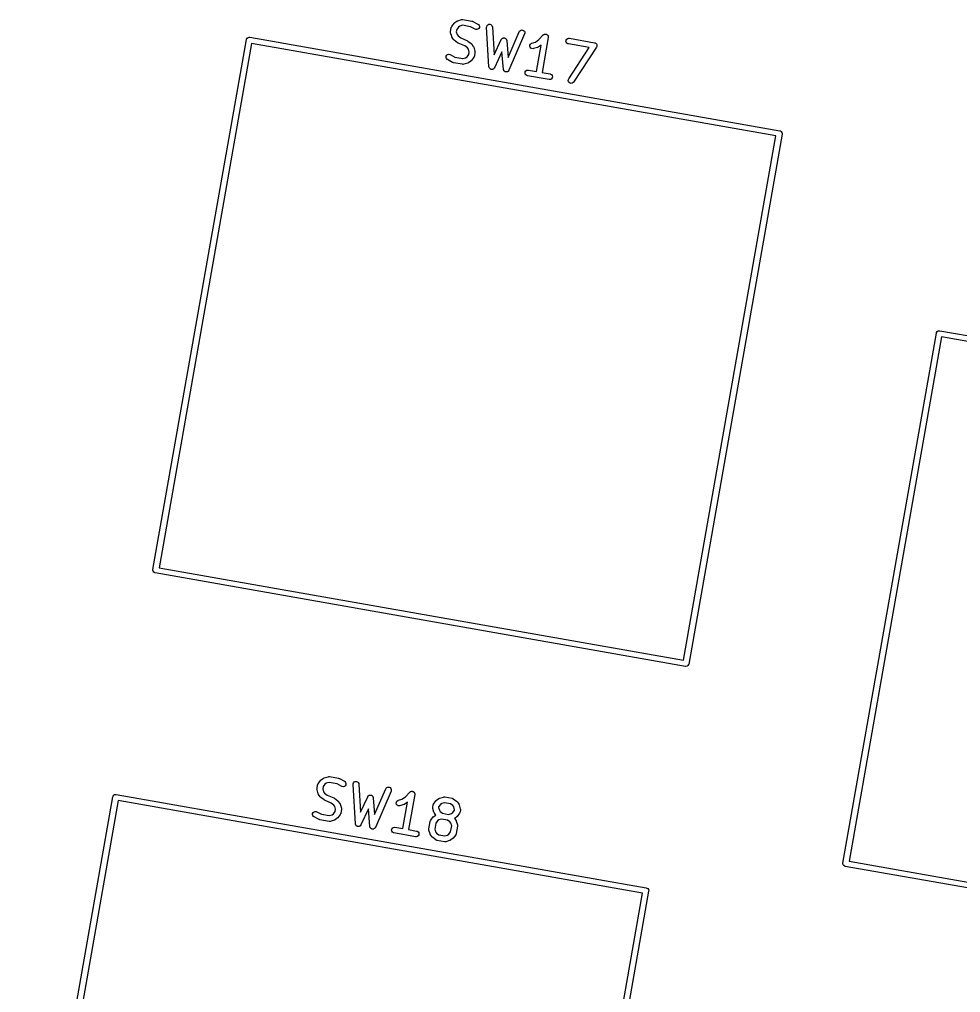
# Model space of a CAD drawing. Extents: x 2.7 to 14.1, y -9.5 to -1.1.
# Drawn here: x 5.146 to 6.11, y -5.776 to -4.779 of the extents above; entities that cross this region are included whole.
import ezdxf

# ---------------------------------------------------------------- set-up
doc = ezdxf.new("R2010")
doc.units = 0
doc.header["$MEASUREMENT"] = 0
doc.layers.add('BLACK', color=7, linetype='CONTINUOUS')

msp = doc.modelspace()

# ---------------------------------------------------------------- linework, layer by layer
at = {"layer": 'BLACK', "linetype": 'CONTINUOUS'}
for p, q in [((5.5884, -4.78663), (5.5909, -4.78326)), ((5.5909, -4.78326), (5.59109, -4.78304)), ((5.59109, -4.78304), (5.59113, -4.78298)), ((5.59113, -4.78298), (5.59121, -4.78291)), ((5.59121, -4.78291), (5.59128, -4.78283)), ((5.59128, -4.78283), (5.59135, -4.78279)), ((5.59135, -4.78279), (5.59157, -4.7826)), ((5.59157, -4.7826), (5.59375, -4.78108)), ((5.59375, -4.78108), (5.594, -4.78094)), ((5.594, -4.78094), (5.59406, -4.78089)), ((5.59406, -4.78089), (5.59416, -4.78085)), ((5.59416, -4.78085), (5.59425, -4.78079)), ((5.59425, -4.78079), (5.59433, -4.78078)), ((5.59433, -4.78078), (5.5946, -4.78067)), ((5.5946, -4.78067), (5.59862, -4.77947)), ((5.59862, -4.77947), (5.59918, -4.77936)), ((5.59918, -4.77936), (5.59929, -4.77937)), ((5.59929, -4.77937), (5.59939, -4.77935)), ((5.59939, -4.77935), (5.59997, -4.77939)), ((5.59997, -4.77939), (5.6092, -4.78102)), ((5.6092, -4.78102), (5.60948, -4.7811)), ((5.60948, -4.7811), (5.60956, -4.78111)), ((5.60956, -4.78111), (5.60966, -4.78115)), ((5.60966, -4.78115), (5.60976, -4.78118)), ((5.60976, -4.78118), (5.60983, -4.78122)), ((5.60983, -4.78122), (5.6101, -4.78133)), ((5.6101, -4.78133), (5.61531, -4.78416)), ((5.58717, -4.79214), (5.58721, -4.79157)), ((5.58719, -4.79225), (5.58717, -4.79214)), ((5.58718, -4.79235), (5.58719, -4.79225)), ((5.58729, -4.79292), (5.58718, -4.79235)), ((5.58721, -4.79157), (5.58786, -4.78787)), ((5.58848, -4.79694), (5.58729, -4.79292)), ((5.58786, -4.78787), (5.58802, -4.78732)), ((5.58802, -4.78732), (5.58808, -4.78723)), ((5.58808, -4.78723), (5.5881, -4.78712)), ((5.5881, -4.78712), (5.5884, -4.78663)), ((5.59356, -4.78958), (5.59315, -4.7919)), ((5.59315, -4.7919), (5.59401, -4.79479)), ((5.59535, -4.78716), (5.59356, -4.78958)), ((5.59674, -4.78619), (5.59535, -4.78716)), ((5.59963, -4.78533), (5.59674, -4.78619)), ((5.6077, -4.78675), (5.59963, -4.78533)), ((5.6125, -4.78935), (5.6077, -4.78675)), ((5.61303, -4.78957), (5.6125, -4.78935)), ((5.61418, -4.78969), (5.61303, -4.78957)), ((5.61528, -4.78936), (5.61418, -4.78969)), ((5.61617, -4.78864), (5.61528, -4.78936)), ((5.61531, -4.78416), (5.61579, -4.78448)), ((5.61579, -4.78448), (5.61651, -4.78538)), ((5.61672, -4.78763), (5.61617, -4.78864)), ((5.61651, -4.78538), (5.61684, -4.78648)), ((5.61684, -4.78648), (5.61672, -4.78763)), ((5.6242, -4.78736), (5.62423, -4.78678)), ((5.6266, -4.82776), (5.6242, -4.78736)), ((5.62423, -4.78678), (5.6246, -4.78569)), ((5.6246, -4.78569), (5.62537, -4.78483)), ((5.62537, -4.78483), (5.62641, -4.78433)), ((5.62641, -4.78433), (5.62756, -4.78426)), ((5.62756, -4.78426), (5.62864, -4.78464)), ((5.62864, -4.78464), (5.62951, -4.7854)), ((5.62951, -4.7854), (5.63001, -4.78644)), ((5.63001, -4.78644), (5.6301, -4.78701)), ((5.6301, -4.78701), (5.6318, -4.81573)), ((5.64625, -4.81828), (5.65767, -4.79187)), ((5.65767, -4.79187), (5.65796, -4.79137)), ((5.65796, -4.79137), (5.65878, -4.79057)), ((5.65878, -4.79057), (5.65985, -4.79014)), ((5.65985, -4.79014), (5.66101, -4.79016)), ((5.66101, -4.79016), (5.66206, -4.79062)), ((5.66206, -4.79062), (5.66287, -4.79144)), ((5.66287, -4.79144), (5.66329, -4.79251)), ((5.66329, -4.79251), (5.66327, -4.79367)), ((5.28251, -5.34283), (5.37822, -4.80003)), ((5.37822, -4.80003), (5.37837, -4.79947)), ((5.37837, -4.79947), (5.37899, -4.7985)), ((5.37899, -4.7985), (5.37994, -4.79784)), ((5.37994, -4.79784), (5.38106, -4.79759)), ((5.38106, -4.79759), (5.38164, -4.79763)), ((5.38106, -4.79759), (5.38106, -4.79759)), ((5.38164, -4.79763), (5.92445, -4.89334)), ((5.58859, -4.79721), (5.58848, -4.79694)), ((5.58861, -4.79729), (5.58859, -4.79721)), ((5.58866, -4.79738), (5.58861, -4.79729)), ((5.5887, -4.79747), (5.58866, -4.79738)), ((5.58875, -4.79753), (5.5887, -4.79747)), ((5.5889, -4.79779), (5.58875, -4.79753)), ((5.59042, -4.79996), (5.5889, -4.79779)), ((5.59061, -4.80018), (5.59042, -4.79996)), ((5.59065, -4.80025), (5.59061, -4.80018)), ((5.59073, -4.80032), (5.59065, -4.80025)), ((5.59079, -4.8004), (5.59073, -4.80032)), ((5.59086, -4.80044), (5.59079, -4.8004)), ((5.59108, -4.80064), (5.59086, -4.80044)), ((5.59444, -4.80314), (5.59108, -4.80064)), ((5.59401, -4.79479), (5.59498, -4.79618)), ((5.59448, -4.80316), (5.59444, -4.80314)), ((5.5945, -4.80318), (5.59448, -4.80316)), ((5.59472, -4.8033), (5.5945, -4.80318)), ((5.59494, -4.80343), (5.59472, -4.8033)), ((5.59496, -4.80344), (5.59494, -4.80343)), ((5.595, -4.80346), (5.59496, -4.80344)), ((5.59498, -4.79618), (5.5977, -4.7982)), ((5.60176, -4.80648), (5.595, -4.80346)), ((5.5977, -4.7982), (5.60446, -4.80122)), ((5.60446, -4.80122), (5.6045, -4.80124)), ((5.6045, -4.80124), (5.60452, -4.80124)), ((5.60452, -4.80124), (5.60474, -4.80138)), ((5.60474, -4.80138), (5.60497, -4.8015)), ((5.60497, -4.8015), (5.60498, -4.80152)), ((5.60498, -4.80152), (5.60502, -4.80154)), ((5.60502, -4.80154), (5.60839, -4.80404)), ((5.6318, -4.81573), (5.63914, -4.79995)), ((5.63914, -4.79995), (5.63921, -4.79982)), ((5.63921, -4.79982), (5.63923, -4.79977)), ((5.63923, -4.79977), (5.63928, -4.79971)), ((5.63928, -4.79971), (5.63943, -4.79945)), ((5.63943, -4.79945), (5.63972, -4.79919)), ((5.63972, -4.79919), (5.63997, -4.79889)), ((5.63997, -4.79889), (5.64014, -4.7988)), ((5.64014, -4.7988), (5.64028, -4.79867)), ((5.64028, -4.79867), (5.64065, -4.79854)), ((5.64065, -4.79854), (5.64099, -4.79836)), ((5.64099, -4.79836), (5.64118, -4.79834)), ((5.64118, -4.79834), (5.64136, -4.79828)), ((5.64136, -4.79828), (5.64175, -4.79829)), ((5.64175, -4.79829), (5.64214, -4.79826)), ((5.64214, -4.79826), (5.64232, -4.79832)), ((5.64232, -4.79832), (5.64251, -4.79832)), ((5.64251, -4.79832), (5.64287, -4.79849)), ((5.64287, -4.79849), (5.64324, -4.79861)), ((5.64324, -4.79861), (5.64338, -4.79873)), ((5.64338, -4.79873), (5.64356, -4.79881)), ((5.64356, -4.79881), (5.64382, -4.7991)), ((5.64382, -4.7991), (5.64412, -4.79935)), ((5.64412, -4.79935), (5.64421, -4.79952)), ((5.64421, -4.79952), (5.64434, -4.79966)), ((5.64434, -4.79966), (5.64447, -4.80002)), ((5.64447, -4.80002), (5.64465, -4.80037)), ((5.64465, -4.80037), (5.64471, -4.80067)), ((5.64471, -4.80067), (5.64473, -4.80074)), ((5.64473, -4.80074), (5.64473, -4.8008)), ((5.64473, -4.8008), (5.64476, -4.80094)), ((5.64476, -4.80094), (5.64625, -4.81828)), ((5.6631, -4.79422), (5.64703, -4.83136)), ((5.66327, -4.79367), (5.6631, -4.79422)), ((5.66998, -4.80379), (5.67051, -4.80357)), ((5.67051, -4.80357), (5.67407, -4.80251)), ((5.67407, -4.80251), (5.67778, -4.79991)), ((5.67778, -4.79991), (5.68225, -4.79524)), ((5.68729, -4.79779), (5.68097, -4.83365)), ((5.68225, -4.79524), (5.68226, -4.79523)), ((5.68225, -4.79524), (5.68225, -4.79524)), ((5.68225, -4.79524), (5.68225, -4.79524)), ((5.68226, -4.79523), (5.68269, -4.79486)), ((5.68269, -4.79486), (5.68296, -4.79474)), ((5.68296, -4.79474), (5.6832, -4.79458)), ((5.6832, -4.79458), (5.68348, -4.79451)), ((5.68348, -4.79451), (5.68374, -4.7944)), ((5.68374, -4.7944), (5.68404, -4.79439)), ((5.68404, -4.79439), (5.68432, -4.79433)), ((5.68432, -4.79433), (5.68461, -4.79438)), ((5.68461, -4.79438), (5.6849, -4.79437)), ((5.6849, -4.79437), (5.68517, -4.79447)), ((5.68517, -4.79447), (5.68546, -4.79453)), ((5.68546, -4.79453), (5.6857, -4.79468)), ((5.6857, -4.79468), (5.68597, -4.79479)), ((5.68597, -4.79479), (5.68618, -4.79499)), ((5.68618, -4.79499), (5.68643, -4.79514)), ((5.68643, -4.79514), (5.68659, -4.79538)), ((5.68659, -4.79538), (5.6868, -4.79558)), ((5.6868, -4.79558), (5.68692, -4.79585)), ((5.68692, -4.79585), (5.68709, -4.79609)), ((5.68709, -4.79609), (5.68715, -4.79637)), ((5.68715, -4.79637), (5.68727, -4.79664)), ((5.68727, -4.79664), (5.68728, -4.79693)), ((5.68728, -4.79693), (5.68734, -4.79721)), ((5.6873, -4.79779), (5.68729, -4.79779)), ((5.68729, -4.79779), (5.68729, -4.79779)), ((5.68734, -4.79721), (5.6873, -4.79778)), ((5.6873, -4.79778), (5.6873, -4.79779)), ((5.70544, -4.80157), (5.70564, -4.80044)), ((5.70569, -4.8027), (5.70544, -4.80157)), ((5.70564, -4.80044), (5.70626, -4.79947)), ((5.70635, -4.80364), (5.70569, -4.8027)), ((5.70626, -4.79947), (5.7072, -4.79881)), ((5.7072, -4.79881), (5.70832, -4.79856)), ((5.70832, -4.79856), (5.7089, -4.7986)), ((5.7089, -4.7986), (5.73475, -4.80316)), ((5.73475, -4.80316), (5.73531, -4.80332)), ((5.73531, -4.80332), (5.73532, -4.80333)), ((5.73532, -4.80333), (5.73534, -4.80333)), ((5.73534, -4.80333), (5.73581, -4.80363)), ((5.38352, -4.80396), (5.28883, -5.34095)), ((5.92051, -4.89865), (5.38352, -4.80396)), ((5.60448, -4.8085), (5.60176, -4.80648)), ((5.60546, -4.80988), (5.60448, -4.8085)), ((5.60632, -4.81277), (5.60546, -4.80988)), ((5.60591, -4.81509), (5.60632, -4.81277)), ((5.60839, -4.80404), (5.6086, -4.80424)), ((5.6086, -4.80424), (5.60867, -4.80428)), ((5.60867, -4.80428), (5.60874, -4.80436)), ((5.60874, -4.80436), (5.60882, -4.80443)), ((5.60882, -4.80443), (5.60886, -4.8045)), ((5.60886, -4.8045), (5.60905, -4.80472)), ((5.60905, -4.80472), (5.61057, -4.80689)), ((5.61057, -4.80689), (5.61071, -4.80714)), ((5.61071, -4.80714), (5.61076, -4.80721)), ((5.61076, -4.80721), (5.6108, -4.8073)), ((5.6108, -4.8073), (5.61085, -4.80739)), ((5.61085, -4.80739), (5.61087, -4.80747)), ((5.61087, -4.80747), (5.61098, -4.80774)), ((5.61098, -4.80774), (5.61217, -4.81176)), ((5.61225, -4.81311), (5.6116, -4.81681)), ((5.61217, -4.81176), (5.61228, -4.81233)), ((5.6123, -4.81254), (5.61225, -4.81311)), ((5.61228, -4.81233), (5.61227, -4.81243)), ((5.61227, -4.81243), (5.6123, -4.81254)), ((5.63983, -4.81248), (5.63222, -4.82883)), ((5.64138, -4.83044), (5.63983, -4.81248)), ((5.66842, -4.80668), (5.66853, -4.80553)), ((5.66874, -4.80778), (5.66842, -4.80668)), ((5.66853, -4.80553), (5.66908, -4.80452)), ((5.66947, -4.80867), (5.66874, -4.80778)), ((5.66908, -4.80452), (5.66998, -4.80379)), ((5.67048, -4.80922), (5.66947, -4.80867)), ((5.67163, -4.80934), (5.67048, -4.80922)), ((5.6722, -4.80923), (5.67163, -4.80934)), ((5.67622, -4.80804), (5.6722, -4.80923)), ((5.67515, -4.83263), (5.67992, -4.80563)), ((5.67649, -4.80793), (5.67622, -4.80804)), ((5.67656, -4.80791), (5.67649, -4.80793)), ((5.67665, -4.80786), (5.67656, -4.80791)), ((5.67675, -4.80782), (5.67665, -4.80786)), ((5.67681, -4.80777), (5.67675, -4.80782)), ((5.67707, -4.80763), (5.67681, -4.80777)), ((5.67992, -4.80563), (5.67707, -4.80763)), ((5.70732, -4.80426), (5.70635, -4.80364)), ((5.70788, -4.80442), (5.70732, -4.80426)), ((5.72931, -4.8082), (5.70788, -4.80442)), ((5.70831, -4.84029), (5.72931, -4.8082)), ((5.73671, -4.80768), (5.71325, -4.84353)), ((5.73581, -4.80363), (5.73628, -4.80393)), ((5.73628, -4.80393), (5.73629, -4.80395)), ((5.73629, -4.80395), (5.7363, -4.80396)), ((5.7363, -4.80396), (5.73662, -4.80442)), ((5.73662, -4.80442), (5.73694, -4.80488)), ((5.73698, -4.80717), (5.73671, -4.80768)), ((5.73694, -4.80488), (5.73694, -4.8049)), ((5.73694, -4.8049), (5.73695, -4.80491)), ((5.73695, -4.80491), (5.73707, -4.80546)), ((5.73699, -4.80714), (5.73698, -4.80715)), ((5.73698, -4.80715), (5.73698, -4.80717)), ((5.73708, -4.80659), (5.73699, -4.80714)), ((5.73707, -4.80546), (5.73719, -4.806)), ((5.73719, -4.80604), (5.73708, -4.80659)), ((5.73719, -4.806), (5.73719, -4.80602)), ((5.73719, -4.80602), (5.73719, -4.80604)), ((5.58262, -4.8182), (5.58274, -4.81705)), ((5.58295, -4.8193), (5.58262, -4.8182)), ((5.58274, -4.81705), (5.58329, -4.81604)), ((5.58368, -4.8202), (5.58295, -4.8193)), ((5.58329, -4.81604), (5.58418, -4.81531)), ((5.58416, -4.82052), (5.58368, -4.8202)), ((5.58937, -4.82335), (5.58416, -4.82052)), ((5.58418, -4.81531), (5.58529, -4.81499)), ((5.58529, -4.81499), (5.58643, -4.8151)), ((5.58643, -4.8151), (5.58697, -4.81533)), ((5.58697, -4.81533), (5.59176, -4.81792)), ((5.58964, -4.82346), (5.58937, -4.82335)), ((5.5897, -4.8235), (5.58964, -4.82346)), ((5.58981, -4.82353), (5.5897, -4.8235)), ((5.5899, -4.82357), (5.58981, -4.82353)), ((5.59176, -4.81792), (5.59983, -4.81935)), ((5.59983, -4.81935), (5.60272, -4.81849)), ((5.60272, -4.81849), (5.60411, -4.81752)), ((5.60411, -4.81752), (5.60591, -4.81509)), ((5.60789, -4.82208), (5.60572, -4.8236)), ((5.60811, -4.82189), (5.60789, -4.82208)), ((5.60818, -4.82185), (5.60811, -4.82189)), ((5.60825, -4.82177), (5.60818, -4.82185)), ((5.60833, -4.8217), (5.60825, -4.82177)), ((5.60837, -4.82164), (5.60833, -4.8217)), ((5.60857, -4.82142), (5.60837, -4.82164)), ((5.61107, -4.81805), (5.60857, -4.82142)), ((5.61136, -4.81756), (5.61107, -4.81805)), ((5.61139, -4.81745), (5.61136, -4.81756)), ((5.61145, -4.81736), (5.61139, -4.81745)), ((5.6116, -4.81681), (5.61145, -4.81736)), ((5.58998, -4.82358), (5.5899, -4.82357)), ((5.59026, -4.82366), (5.58998, -4.82358)), ((5.59949, -4.82528), (5.59026, -4.82366)), ((5.60007, -4.82533), (5.59949, -4.82528)), ((5.60017, -4.82531), (5.60007, -4.82533)), ((5.60028, -4.82532), (5.60017, -4.82531)), ((5.60085, -4.82521), (5.60028, -4.82532)), ((5.60487, -4.82401), (5.60085, -4.82521)), ((5.60514, -4.8239), (5.60487, -4.82401)), ((5.60521, -4.82388), (5.60514, -4.8239)), ((5.60531, -4.82383), (5.60521, -4.82388)), ((5.6054, -4.82379), (5.60531, -4.82383)), ((5.60546, -4.82374), (5.6054, -4.82379)), ((5.60572, -4.8236), (5.60546, -4.82374)), ((5.62663, -4.82797), (5.6266, -4.82776)), ((5.62663, -4.82804), (5.62663, -4.82797)), ((5.62665, -4.82811), (5.62663, -4.82804)), ((5.62669, -4.82833), (5.62665, -4.82811)), ((5.62688, -4.82872), (5.62669, -4.82833)), ((5.62702, -4.82912), (5.62688, -4.82872)), ((5.62713, -4.82923), (5.62702, -4.82912)), ((5.62719, -4.82937), (5.62713, -4.82923)), ((5.62751, -4.82965), (5.62719, -4.82937)), ((5.6278, -4.82997), (5.62751, -4.82965)), ((5.62794, -4.83003), (5.6278, -4.82997)), ((5.62805, -4.83013), (5.62794, -4.83003)), ((5.62846, -4.83027), (5.62805, -4.83013)), ((5.62885, -4.83045), (5.62846, -4.83027)), ((5.629, -4.83046), (5.62885, -4.83045)), ((5.62914, -4.83051), (5.629, -4.83046)), ((5.62957, -4.83048), (5.62914, -4.83051)), ((5.63, -4.8305), (5.62957, -4.83048)), ((5.63014, -4.83045), (5.63, -4.8305)), ((5.63029, -4.83044), (5.63014, -4.83045)), ((5.63068, -4.83025), (5.63029, -4.83044)), ((5.63108, -4.83011), (5.63068, -4.83025)), ((5.63119, -4.83001), (5.63108, -4.83011)), ((5.63133, -4.82994), (5.63119, -4.83001)), ((5.63161, -4.82962), (5.63133, -4.82994)), ((5.63193, -4.82933), (5.63161, -4.82962)), ((5.63205, -4.82913), (5.63193, -4.82933)), ((5.63209, -4.82908), (5.63205, -4.82913)), ((5.63212, -4.82901), (5.63209, -4.82908)), ((5.63222, -4.82883), (5.63212, -4.82901)), ((5.64141, -4.83065), (5.64138, -4.83044)), ((5.64141, -4.83072), (5.64141, -4.83065)), ((5.64144, -4.83079), (5.64141, -4.83072)), ((5.64148, -4.83101), (5.64144, -4.83079)), ((5.64168, -4.83139), (5.64148, -4.83101)), ((5.64184, -4.83179), (5.64168, -4.83139)), ((5.64194, -4.8319), (5.64184, -4.83179)), ((5.64201, -4.83204), (5.64194, -4.8319)), ((5.64234, -4.83231), (5.64201, -4.83204)), ((5.64264, -4.83262), (5.64234, -4.83231)), ((5.64278, -4.83268), (5.64264, -4.83262)), ((5.64289, -4.83278), (5.64278, -4.83268)), ((5.6433, -4.83291), (5.64289, -4.83278)), ((5.6437, -4.83308), (5.6433, -4.83291)), ((5.64385, -4.83308), (5.6437, -4.83308)), ((5.64399, -4.83312), (5.64385, -4.83308)), ((5.64442, -4.83309), (5.64399, -4.83312)), ((5.64485, -4.83309), (5.64442, -4.83309)), ((5.64499, -4.83304), (5.64485, -4.83309)), ((5.64514, -4.83303), (5.64499, -4.83304)), ((5.64552, -4.83283), (5.64514, -4.83303)), ((5.64592, -4.83267), (5.64552, -4.83283)), ((5.64603, -4.83256), (5.64592, -4.83267)), ((5.64616, -4.83249), (5.64603, -4.83256)), ((5.64644, -4.83217), (5.64616, -4.83249)), ((5.64675, -4.83187), (5.64644, -4.83217)), ((5.64686, -4.83167), (5.64675, -4.83187)), ((5.6469, -4.83161), (5.64686, -4.83167)), ((5.64693, -4.83154), (5.6469, -4.83161)), ((5.64703, -4.83136), (5.64693, -4.83154)), ((5.66352, -4.83416), (5.66372, -4.83303)), ((5.66372, -4.83303), (5.66434, -4.83205)), ((5.66434, -4.83205), (5.66528, -4.83139)), ((5.66528, -4.83139), (5.66641, -4.83114)), ((5.66641, -4.83114), (5.66699, -4.83119)), ((5.66699, -4.83119), (5.67515, -4.83263)), ((5.66377, -4.83529), (5.66352, -4.83416)), ((5.66443, -4.83623), (5.66377, -4.83529)), ((5.6654, -4.83685), (5.66443, -4.83623)), ((5.66596, -4.837), (5.6654, -4.83685)), ((5.68812, -4.84091), (5.66596, -4.837)), ((5.68097, -4.83365), (5.68914, -4.83509)), ((5.68869, -4.84095), (5.68812, -4.84091)), ((5.68982, -4.84071), (5.68869, -4.84095)), ((5.68914, -4.83509), (5.6897, -4.83525)), ((5.6897, -4.83525), (5.69067, -4.83587)), ((5.69076, -4.84004), (5.68982, -4.84071)), ((5.69067, -4.83587), (5.69133, -4.83681)), ((5.69138, -4.83907), (5.69076, -4.84004)), ((5.69133, -4.83681), (5.69158, -4.83794)), ((5.69158, -4.83794), (5.69138, -4.83907)), ((5.70783, -4.84194), (5.70804, -4.84081)), ((5.70807, -4.84307), (5.70783, -4.84194)), ((5.70804, -4.84081), (5.70831, -4.84029)), ((5.70872, -4.84402), (5.70807, -4.84307)), ((5.70968, -4.84465), (5.70872, -4.84402)), ((5.71081, -4.84486), (5.70968, -4.84465)), ((5.71194, -4.84463), (5.71081, -4.84486)), ((5.71289, -4.84398), (5.71194, -4.84463)), ((5.71325, -4.84353), (5.71289, -4.84398)), ((5.82583, -5.43564), (5.92051, -4.89865)), ((5.92684, -4.89676), (5.83113, -5.43957)), ((5.92445, -4.89334), (5.925, -4.8935)), ((5.925, -4.8935), (5.92597, -4.89412)), ((5.92597, -4.89412), (5.92664, -4.89506)), ((5.92664, -4.89506), (5.92688, -4.89619)), ((5.92688, -4.89619), (5.92684, -4.89676)), ((5.92688, -4.89619), (5.92688, -4.89619)), ((5.98909, -5.64332), (6.0848, -5.10052)), ((6.0848, -5.10052), (6.08496, -5.09996)), ((6.08496, -5.09996), (6.08558, -5.09899)), ((6.08558, -5.09899), (6.08652, -5.09833)), ((6.08652, -5.09833), (6.08765, -5.09808)), ((6.08765, -5.09808), (6.08822, -5.09812)), ((6.08765, -5.09808), (6.08765, -5.09808)), ((6.08822, -5.09812), (6.63103, -5.19383)), ((6.09011, -5.10445), (5.99542, -5.64144)), ((6.6271, -5.19913), (6.09011, -5.10445)), ((5.28883, -5.34095), (5.82583, -5.43564)), ((5.28246, -5.34341), (5.28251, -5.34283)), ((5.28271, -5.34454), (5.28246, -5.34341)), ((5.28337, -5.34548), (5.28271, -5.34454)), ((5.28434, -5.3461), (5.28337, -5.34548)), ((5.2849, -5.34626), (5.28434, -5.3461)), ((5.82771, -5.44197), (5.2849, -5.34626)), ((5.83035, -5.4411), (5.82941, -5.44176)), ((5.83097, -5.44013), (5.83035, -5.4411)), ((5.83113, -5.43957), (5.83097, -5.44013)), ((5.82829, -5.44201), (5.82771, -5.44197)), ((5.82941, -5.44176), (5.82829, -5.44201)), ((5.82829, -5.44201), (5.82829, -5.44201)), ((5.82829, -5.44201), (5.82829, -5.44201)), ((5.82829, -5.44201), (5.82829, -5.44201)), ((5.45167, -5.56206), (5.45417, -5.5587)), ((5.45417, -5.5587), (5.45436, -5.55848)), ((5.45436, -5.55848), (5.45441, -5.55841)), ((5.45441, -5.55841), (5.45449, -5.55835)), ((5.45449, -5.55835), (5.45456, -5.55827)), ((5.45456, -5.55827), (5.45462, -5.55823)), ((5.45462, -5.55823), (5.45485, -5.55804)), ((5.45485, -5.55804), (5.45702, -5.55652)), ((5.45702, -5.55652), (5.45727, -5.55637)), ((5.45727, -5.55637), (5.45733, -5.55632)), ((5.45733, -5.55632), (5.45743, -5.55628)), ((5.45743, -5.55628), (5.45752, -5.55623)), ((5.45752, -5.55623), (5.4576, -5.55621)), ((5.4576, -5.55621), (5.45787, -5.5561)), ((5.45787, -5.5561), (5.46189, -5.55491)), ((5.4629, -5.56077), (5.46001, -5.56163)), ((5.46189, -5.55491), (5.46246, -5.5548)), ((5.46246, -5.5548), (5.46256, -5.55481)), ((5.46256, -5.55481), (5.46266, -5.55479)), ((5.46266, -5.55479), (5.46324, -5.55483)), ((5.47098, -5.56219), (5.4629, -5.56077)), ((5.46324, -5.55483), (5.47247, -5.55646)), ((5.47247, -5.55646), (5.47276, -5.55654)), ((5.47276, -5.55654), (5.47283, -5.55655)), ((5.47283, -5.55655), (5.47293, -5.55659)), ((5.47293, -5.55659), (5.47303, -5.55662)), ((5.47303, -5.55662), (5.4731, -5.55666)), ((5.4731, -5.55666), (5.47337, -5.55677)), ((5.47337, -5.55677), (5.47858, -5.55959)), ((5.47858, -5.55959), (5.47906, -5.55992)), ((5.47906, -5.55992), (5.47979, -5.56081)), ((5.47979, -5.56081), (5.48011, -5.56192)), ((5.48788, -5.56113), (5.48864, -5.56027)), ((5.48864, -5.56027), (5.48968, -5.55977)), ((5.48968, -5.55977), (5.49083, -5.5597)), ((5.49083, -5.5597), (5.49192, -5.56007)), ((5.49192, -5.56007), (5.49278, -5.56084)), ((5.49278, -5.56084), (5.49328, -5.56188)), ((5.45044, -5.56758), (5.45048, -5.567)), ((5.45046, -5.56768), (5.45044, -5.56758)), ((5.45045, -5.56779), (5.45046, -5.56768)), ((5.45056, -5.56836), (5.45045, -5.56779)), ((5.45048, -5.567), (5.45113, -5.56331)), ((5.45176, -5.57237), (5.45056, -5.56836)), ((5.45113, -5.56331), (5.45129, -5.56275)), ((5.45129, -5.56275), (5.45135, -5.56266)), ((5.45135, -5.56266), (5.45137, -5.56256)), ((5.45137, -5.56256), (5.45167, -5.56206)), ((5.45683, -5.56502), (5.45642, -5.56734)), ((5.45642, -5.56734), (5.45728, -5.57023)), ((5.45863, -5.5626), (5.45683, -5.56502)), ((5.45728, -5.57023), (5.45825, -5.57162)), ((5.46001, -5.56163), (5.45863, -5.5626)), ((5.47577, -5.56479), (5.47098, -5.56219)), ((5.4763, -5.56501), (5.47577, -5.56479)), ((5.47745, -5.56513), (5.4763, -5.56501)), ((5.47855, -5.5648), (5.47745, -5.56513)), ((5.47945, -5.56408), (5.47855, -5.5648)), ((5.47999, -5.56306), (5.47945, -5.56408)), ((5.48011, -5.56192), (5.47999, -5.56306)), ((5.48748, -5.5628), (5.4875, -5.56222)), ((5.48987, -5.6032), (5.48748, -5.5628)), ((5.4875, -5.56222), (5.48788, -5.56113)), ((5.49328, -5.56188), (5.49337, -5.56245)), ((5.49337, -5.56245), (5.49507, -5.59117)), ((5.50952, -5.59371), (5.52095, -5.56731)), ((5.52637, -5.56965), (5.5103, -5.6068)), ((5.52095, -5.56731), (5.52123, -5.5668)), ((5.52123, -5.5668), (5.52205, -5.566)), ((5.52205, -5.566), (5.52313, -5.56558)), ((5.52313, -5.56558), (5.52428, -5.5656)), ((5.52428, -5.5656), (5.52534, -5.56605)), ((5.52534, -5.56605), (5.52614, -5.56688)), ((5.52614, -5.56688), (5.52656, -5.56795)), ((5.52654, -5.5691), (5.52637, -5.56965)), ((5.52656, -5.56795), (5.52654, -5.5691)), ((5.54106, -5.57535), (5.54552, -5.57068)), ((5.54552, -5.57068), (5.54552, -5.57067)), ((5.54552, -5.57067), (5.54553, -5.57067)), ((5.54553, -5.57067), (5.54596, -5.5703)), ((5.54553, -5.57067), (5.54553, -5.57067)), ((5.54596, -5.5703), (5.54623, -5.57018)), ((5.54623, -5.57018), (5.54647, -5.57001)), ((5.54647, -5.57001), (5.54675, -5.56995)), ((5.54675, -5.56995), (5.54702, -5.56983)), ((5.54702, -5.56983), (5.54731, -5.56983)), ((5.54731, -5.56983), (5.54759, -5.56976)), ((5.54759, -5.56976), (5.54788, -5.56981)), ((5.54788, -5.56981), (5.54817, -5.56981)), ((5.54817, -5.56981), (5.54844, -5.56991)), ((5.54844, -5.56991), (5.54873, -5.56996)), ((5.54873, -5.56996), (5.54897, -5.57012)), ((5.54897, -5.57012), (5.54924, -5.57022)), ((5.54924, -5.57022), (5.54945, -5.57042)), ((5.54945, -5.57042), (5.5497, -5.57058)), ((5.5497, -5.57058), (5.54987, -5.57082)), ((5.54987, -5.57082), (5.55008, -5.57102)), ((5.14578, -6.11827), (5.24149, -5.57546)), ((5.24679, -5.5794), (5.15211, -6.11639)), ((5.24149, -5.57546), (5.24164, -5.57491)), ((5.24164, -5.57491), (5.24226, -5.57393)), ((5.24226, -5.57393), (5.24321, -5.57327)), ((5.24321, -5.57327), (5.24433, -5.57302)), ((5.24433, -5.57302), (5.24491, -5.57307)), ((5.24433, -5.57302), (5.24433, -5.57302)), ((5.24491, -5.57307), (5.78772, -5.66878)), ((5.78378, -5.67408), (5.24679, -5.5794)), ((5.45187, -5.57265), (5.45176, -5.57237)), ((5.45188, -5.57272), (5.45187, -5.57265)), ((5.45193, -5.57281), (5.45188, -5.57272)), ((5.45197, -5.57291), (5.45193, -5.57281)), ((5.45202, -5.57297), (5.45197, -5.57291)), ((5.45217, -5.57323), (5.45202, -5.57297)), ((5.45369, -5.5754), (5.45217, -5.57323)), ((5.45388, -5.57562), (5.45369, -5.5754)), ((5.45392, -5.57569), (5.45388, -5.57562)), ((5.454, -5.57576), (5.45392, -5.57569)), ((5.45406, -5.57584), (5.454, -5.57576)), ((5.45413, -5.57588), (5.45406, -5.57584)), ((5.45435, -5.57608), (5.45413, -5.57588)), ((5.45771, -5.57857), (5.45435, -5.57608)), ((5.45775, -5.5786), (5.45771, -5.57857)), ((5.45777, -5.57861), (5.45775, -5.5786)), ((5.45799, -5.57874), (5.45777, -5.57861)), ((5.45821, -5.57887), (5.45799, -5.57874)), ((5.45823, -5.57888), (5.45821, -5.57887)), ((5.45827, -5.5789), (5.45823, -5.57888)), ((5.45825, -5.57162), (5.46097, -5.57364)), ((5.46503, -5.58192), (5.45827, -5.5789)), ((5.46097, -5.57364), (5.46774, -5.57665)), ((5.46774, -5.57665), (5.46778, -5.57668)), ((5.46778, -5.57668), (5.4678, -5.57668)), ((5.4678, -5.57668), (5.46802, -5.57681)), ((5.46802, -5.57681), (5.46824, -5.57694)), ((5.46824, -5.57694), (5.46825, -5.57696)), ((5.46825, -5.57696), (5.46829, -5.57698)), ((5.46829, -5.57698), (5.47166, -5.57948)), ((5.47166, -5.57948), (5.47188, -5.57967)), ((5.47188, -5.57967), (5.47194, -5.57972)), ((5.47194, -5.57972), (5.47201, -5.57979)), ((5.47201, -5.57979), (5.47209, -5.57987)), ((5.47209, -5.57987), (5.47213, -5.57993)), ((5.47213, -5.57993), (5.47232, -5.58015)), ((5.47232, -5.58015), (5.47384, -5.58233)), ((5.49507, -5.59117), (5.50241, -5.57539)), ((5.50241, -5.57539), (5.50248, -5.57526)), ((5.50248, -5.57526), (5.5025, -5.57521)), ((5.5025, -5.57521), (5.50255, -5.57515)), ((5.50255, -5.57515), (5.5027, -5.57489)), ((5.5027, -5.57489), (5.50299, -5.57462)), ((5.50299, -5.57462), (5.50324, -5.57433)), ((5.50324, -5.57433), (5.50341, -5.57424)), ((5.50341, -5.57424), (5.50355, -5.57411)), ((5.50355, -5.57411), (5.50392, -5.57397)), ((5.50392, -5.57397), (5.50426, -5.57379)), ((5.50426, -5.57379), (5.50445, -5.57378)), ((5.50445, -5.57378), (5.50463, -5.57371)), ((5.50463, -5.57371), (5.50502, -5.57373)), ((5.50502, -5.57373), (5.50541, -5.5737)), ((5.50541, -5.5737), (5.50559, -5.57375)), ((5.50559, -5.57375), (5.50579, -5.57376)), ((5.50579, -5.57376), (5.50614, -5.57393)), ((5.50614, -5.57393), (5.50651, -5.57404)), ((5.50651, -5.57404), (5.50666, -5.57417)), ((5.50666, -5.57417), (5.50683, -5.57425)), ((5.50683, -5.57425), (5.50709, -5.57453)), ((5.50709, -5.57453), (5.50739, -5.57478)), ((5.50739, -5.57478), (5.50748, -5.57495)), ((5.50748, -5.57495), (5.50761, -5.5751)), ((5.50761, -5.5751), (5.50774, -5.57546)), ((5.50774, -5.57546), (5.50792, -5.57581)), ((5.50792, -5.57581), (5.50798, -5.5761)), ((5.50798, -5.5761), (5.508, -5.57618)), ((5.508, -5.57618), (5.508, -5.57623)), ((5.508, -5.57623), (5.50803, -5.57638)), ((5.50803, -5.57638), (5.50952, -5.59371)), ((5.53181, -5.58097), (5.53236, -5.57995)), ((5.53236, -5.57995), (5.53325, -5.57923)), ((5.53325, -5.57923), (5.53379, -5.57901)), ((5.53379, -5.57901), (5.53734, -5.57795)), ((5.53734, -5.57795), (5.54106, -5.57535)), ((5.55057, -5.57323), (5.54424, -5.60909)), ((5.55008, -5.57102), (5.55019, -5.57129)), ((5.55019, -5.57129), (5.55036, -5.57153)), ((5.55036, -5.57153), (5.55042, -5.57181)), ((5.55042, -5.57181), (5.55054, -5.57207)), ((5.55054, -5.57207), (5.55055, -5.57236)), ((5.55055, -5.57236), (5.55061, -5.57265)), ((5.55061, -5.57265), (5.55057, -5.57322)), ((5.55057, -5.57322), (5.55057, -5.57322)), ((5.55057, -5.57322), (5.55057, -5.57323)), ((5.55057, -5.57323), (5.55057, -5.57323)), ((5.56983, -5.5829), (5.57233, -5.57953)), ((5.57233, -5.57953), (5.57253, -5.57931)), ((5.57253, -5.57931), (5.57257, -5.57925)), ((5.57257, -5.57925), (5.57265, -5.57918)), ((5.57265, -5.57918), (5.57272, -5.5791)), ((5.57272, -5.5791), (5.57279, -5.57906)), ((5.57279, -5.57906), (5.57301, -5.57887)), ((5.57301, -5.57887), (5.57518, -5.57735)), ((5.57518, -5.57735), (5.57543, -5.57721)), ((5.57543, -5.57721), (5.5755, -5.57716)), ((5.5755, -5.57716), (5.57559, -5.57712)), ((5.57559, -5.57712), (5.57568, -5.57707)), ((5.57568, -5.57707), (5.57576, -5.57705)), ((5.57576, -5.57705), (5.57603, -5.57694)), ((5.57603, -5.57694), (5.58005, -5.57574)), ((5.58005, -5.57574), (5.58062, -5.57563)), ((5.58062, -5.57563), (5.58072, -5.57565)), ((5.58072, -5.57565), (5.58083, -5.57562)), ((5.58083, -5.57562), (5.5814, -5.57567)), ((5.5814, -5.57567), (5.58879, -5.57697)), ((5.58879, -5.57697), (5.58935, -5.57712)), ((5.58935, -5.57712), (5.58944, -5.57718)), ((5.58944, -5.57718), (5.58954, -5.57721)), ((5.58954, -5.57721), (5.59004, -5.57751)), ((5.59004, -5.57751), (5.5934, -5.58)), ((5.5934, -5.58), (5.59362, -5.5802)), ((5.59362, -5.5802), (5.59369, -5.58024)), ((5.59369, -5.58024), (5.59375, -5.58032)), ((5.59375, -5.58032), (5.59383, -5.58039)), ((5.59383, -5.58039), (5.59387, -5.58046)), ((5.59387, -5.58046), (5.59406, -5.58068)), ((5.59406, -5.58068), (5.59558, -5.58285)), ((5.44656, -5.59148), (5.44746, -5.59075)), ((5.44746, -5.59075), (5.44856, -5.59042)), ((5.44856, -5.59042), (5.44971, -5.59054)), ((5.44971, -5.59054), (5.45024, -5.59077)), ((5.45024, -5.59077), (5.45503, -5.59336)), ((5.46776, -5.58393), (5.46503, -5.58192)), ((5.46738, -5.59295), (5.46918, -5.59053)), ((5.46873, -5.58532), (5.46776, -5.58393)), ((5.46959, -5.58821), (5.46873, -5.58532)), ((5.46918, -5.59053), (5.46959, -5.58821)), ((5.47384, -5.58233), (5.47398, -5.58258)), ((5.47398, -5.58258), (5.47403, -5.58264)), ((5.47403, -5.58264), (5.47407, -5.58274)), ((5.47407, -5.58274), (5.47412, -5.58283)), ((5.47412, -5.58283), (5.47414, -5.58291)), ((5.47414, -5.58291), (5.47425, -5.58318)), ((5.47425, -5.58318), (5.47545, -5.5872)), ((5.47552, -5.58855), (5.47487, -5.59224)), ((5.47545, -5.5872), (5.47556, -5.58776)), ((5.47557, -5.58797), (5.47552, -5.58855)), ((5.47556, -5.58776), (5.47555, -5.58787)), ((5.47555, -5.58787), (5.47557, -5.58797)), ((5.5031, -5.58792), (5.4955, -5.60427)), ((5.50465, -5.60588), (5.5031, -5.58792)), ((5.53169, -5.58211), (5.53181, -5.58097)), ((5.53202, -5.58322), (5.53169, -5.58211)), ((5.53274, -5.58411), (5.53202, -5.58322)), ((5.53375, -5.58466), (5.53274, -5.58411)), ((5.5349, -5.58478), (5.53375, -5.58466)), ((5.53547, -5.58467), (5.5349, -5.58478)), ((5.53949, -5.58347), (5.53547, -5.58467)), ((5.53843, -5.60807), (5.54319, -5.58107)), ((5.53976, -5.58336), (5.53949, -5.58347)), ((5.53983, -5.58335), (5.53976, -5.58336)), ((5.53993, -5.5833), (5.53983, -5.58335)), ((5.54002, -5.58326), (5.53993, -5.5833)), ((5.54008, -5.58321), (5.54002, -5.58326)), ((5.54034, -5.58306), (5.54008, -5.58321)), ((5.54319, -5.58107), (5.54034, -5.58306)), ((5.56893, -5.58657), (5.56897, -5.58599)), ((5.56895, -5.58667), (5.56893, -5.58657)), ((5.56894, -5.58678), (5.56895, -5.58667)), ((5.56905, -5.58735), (5.56894, -5.58678)), ((5.56897, -5.58599), (5.5693, -5.58414)), ((5.57024, -5.59136), (5.56905, -5.58735)), ((5.5693, -5.58414), (5.56945, -5.58359)), ((5.56945, -5.58359), (5.56951, -5.5835)), ((5.56951, -5.5835), (5.56953, -5.58339)), ((5.56953, -5.58339), (5.56983, -5.5829)), ((5.57499, -5.58586), (5.57491, -5.58633)), ((5.57491, -5.58633), (5.57577, -5.58922)), ((5.57679, -5.58343), (5.57499, -5.58586)), ((5.57577, -5.58922), (5.57674, -5.59061)), ((5.57674, -5.59061), (5.57916, -5.5924)), ((5.57817, -5.58246), (5.57679, -5.58343)), ((5.58107, -5.5816), (5.57817, -5.58246)), ((5.58708, -5.58266), (5.58107, -5.5816)), ((5.5895, -5.58446), (5.58708, -5.58266)), ((5.58945, -5.59163), (5.59125, -5.58921)), ((5.59047, -5.58585), (5.5895, -5.58446)), ((5.59133, -5.58874), (5.59047, -5.58585)), ((5.59125, -5.58921), (5.59133, -5.58874)), ((5.59558, -5.58285), (5.59573, -5.58311)), ((5.59573, -5.58311), (5.59578, -5.58317)), ((5.59578, -5.58317), (5.59582, -5.58327)), ((5.59582, -5.58327), (5.59587, -5.58336)), ((5.59587, -5.58336), (5.59588, -5.58343)), ((5.59588, -5.58343), (5.59599, -5.5837)), ((5.59599, -5.5837), (5.59719, -5.58772)), ((5.59694, -5.59092), (5.59679, -5.59148)), ((5.59727, -5.58908), (5.59694, -5.59092)), ((5.59719, -5.58772), (5.5973, -5.58829)), ((5.59731, -5.5885), (5.59727, -5.58908)), ((5.5973, -5.58829), (5.59729, -5.5884)), ((5.59729, -5.5884), (5.59731, -5.5885)), ((5.44589, -5.59364), (5.44601, -5.59249)), ((5.44622, -5.59474), (5.44589, -5.59364)), ((5.44601, -5.59249), (5.44656, -5.59148)), ((5.44695, -5.59564), (5.44622, -5.59474)), ((5.44743, -5.59596), (5.44695, -5.59564)), ((5.45264, -5.59878), (5.44743, -5.59596)), ((5.45291, -5.5989), (5.45264, -5.59878)), ((5.45298, -5.59894), (5.45291, -5.5989)), ((5.45308, -5.59897), (5.45298, -5.59894)), ((5.45317, -5.59901), (5.45308, -5.59897)), ((5.45325, -5.59901), (5.45317, -5.59901)), ((5.45353, -5.59909), (5.45325, -5.59901)), ((5.46277, -5.60072), (5.45353, -5.59909)), ((5.45503, -5.59336), (5.4631, -5.59478)), ((5.46334, -5.60077), (5.46277, -5.60072)), ((5.4631, -5.59478), (5.46599, -5.59392)), ((5.46345, -5.60074), (5.46334, -5.60077)), ((5.46355, -5.60075), (5.46345, -5.60074)), ((5.46412, -5.60064), (5.46355, -5.60075)), ((5.46814, -5.59945), (5.46412, -5.60064)), ((5.46599, -5.59392), (5.46738, -5.59295)), ((5.46841, -5.59934), (5.46814, -5.59945)), ((5.46849, -5.59932), (5.46841, -5.59934)), ((5.46858, -5.59927), (5.46849, -5.59932)), ((5.46867, -5.59923), (5.46858, -5.59927)), ((5.46873, -5.59918), (5.46867, -5.59923)), ((5.46899, -5.59904), (5.46873, -5.59918)), ((5.47116, -5.59752), (5.46899, -5.59904)), ((5.47138, -5.59733), (5.47116, -5.59752)), ((5.47145, -5.59729), (5.47138, -5.59733)), ((5.47152, -5.59721), (5.47145, -5.59729)), ((5.4716, -5.59714), (5.47152, -5.59721)), ((5.47164, -5.59707), (5.4716, -5.59714)), ((5.47184, -5.59686), (5.47164, -5.59707)), ((5.47434, -5.59349), (5.47184, -5.59686)), ((5.47463, -5.59299), (5.47434, -5.59349)), ((5.47466, -5.59289), (5.47463, -5.59299)), ((5.47472, -5.5928), (5.47466, -5.59289)), ((5.47487, -5.59224), (5.47472, -5.5928)), ((5.56506, -5.60815), (5.56637, -5.60076)), ((5.56637, -5.60076), (5.56652, -5.6002)), ((5.56652, -5.6002), (5.56658, -5.60011)), ((5.56658, -5.60011), (5.5666, -5.60001)), ((5.5666, -5.60001), (5.5669, -5.59952)), ((5.5669, -5.59952), (5.5694, -5.59615)), ((5.5694, -5.59615), (5.5696, -5.59593)), ((5.5696, -5.59593), (5.56964, -5.59587)), ((5.56964, -5.59587), (5.56972, -5.5958)), ((5.56972, -5.5958), (5.56979, -5.59572)), ((5.56979, -5.59572), (5.56986, -5.59568)), ((5.56986, -5.59568), (5.57008, -5.59549)), ((5.57008, -5.59549), (5.572, -5.59414)), ((5.57035, -5.59163), (5.57024, -5.59136)), ((5.57037, -5.59171), (5.57035, -5.59163)), ((5.57042, -5.5918), (5.57037, -5.59171)), ((5.57046, -5.5919), (5.57042, -5.5918)), ((5.57051, -5.59196), (5.57046, -5.5919)), ((5.57065, -5.59222), (5.57051, -5.59196)), ((5.572, -5.59414), (5.57065, -5.59222)), ((5.57386, -5.60005), (5.57206, -5.60247)), ((5.57524, -5.59908), (5.57386, -5.60005)), ((5.57814, -5.59822), (5.57524, -5.59908)), ((5.58415, -5.59928), (5.57814, -5.59822)), ((5.57916, -5.5924), (5.58517, -5.59346)), ((5.58657, -5.60108), (5.58415, -5.59928)), ((5.58517, -5.59346), (5.58806, -5.5926)), ((5.58806, -5.5926), (5.58945, -5.59163)), ((5.59323, -5.5962), (5.59131, -5.59754)), ((5.59131, -5.59754), (5.59265, -5.59947)), ((5.59265, -5.59947), (5.5928, -5.59972)), ((5.5928, -5.59972), (5.59285, -5.59978)), ((5.59285, -5.59978), (5.59289, -5.59988)), ((5.59289, -5.59988), (5.59294, -5.59997)), ((5.59294, -5.59997), (5.59295, -5.60005)), ((5.59295, -5.60005), (5.59306, -5.60032)), ((5.59306, -5.60032), (5.59426, -5.60434)), ((5.59345, -5.59601), (5.59323, -5.5962)), ((5.59352, -5.59597), (5.59345, -5.59601)), ((5.59359, -5.59589), (5.59352, -5.59597)), ((5.59367, -5.59582), (5.59359, -5.59589)), ((5.59371, -5.59575), (5.59367, -5.59582)), ((5.59391, -5.59554), (5.59371, -5.59575)), ((5.59641, -5.59217), (5.59391, -5.59554)), ((5.5967, -5.59167), (5.59641, -5.59217)), ((5.59673, -5.59157), (5.5967, -5.59167)), ((5.59679, -5.59148), (5.59673, -5.59157)), ((5.4899, -5.6034), (5.48987, -5.6032)), ((5.4899, -5.60347), (5.4899, -5.6034)), ((5.48993, -5.60354), (5.4899, -5.60347)), ((5.48996, -5.60377), (5.48993, -5.60354)), ((5.49015, -5.60415), (5.48996, -5.60377)), ((5.4903, -5.60456), (5.49015, -5.60415)), ((5.4904, -5.60467), (5.4903, -5.60456)), ((5.49046, -5.60481), (5.4904, -5.60467)), ((5.49079, -5.60509), (5.49046, -5.60481)), ((5.49108, -5.60541), (5.49079, -5.60509)), ((5.49121, -5.60547), (5.49108, -5.60541)), ((5.49133, -5.60557), (5.49121, -5.60547)), ((5.49173, -5.60571), (5.49133, -5.60557)), ((5.49212, -5.60589), (5.49173, -5.60571)), ((5.49227, -5.6059), (5.49212, -5.60589)), ((5.49241, -5.60595), (5.49227, -5.6059)), ((5.49284, -5.60592), (5.49241, -5.60595)), ((5.49327, -5.60594), (5.49284, -5.60592)), ((5.49341, -5.60589), (5.49327, -5.60594)), ((5.49356, -5.60588), (5.49341, -5.60589)), ((5.49395, -5.60569), (5.49356, -5.60588)), ((5.49435, -5.60554), (5.49395, -5.60569)), ((5.49446, -5.60544), (5.49435, -5.60554)), ((5.4946, -5.60538), (5.49446, -5.60544)), ((5.49489, -5.60506), (5.4946, -5.60538)), ((5.4952, -5.60477), (5.49489, -5.60506)), ((5.49532, -5.60457), (5.4952, -5.60477)), ((5.49537, -5.60451), (5.49532, -5.60457)), ((5.49539, -5.60445), (5.49537, -5.60451)), ((5.4955, -5.60427), (5.49539, -5.60445)), ((5.50469, -5.60609), (5.50465, -5.60588)), ((5.50468, -5.60616), (5.50469, -5.60609)), ((5.50471, -5.60623), (5.50468, -5.60616)), ((5.50475, -5.60645), (5.50471, -5.60623)), ((5.50495, -5.60683), (5.50475, -5.60645)), ((5.50511, -5.60723), (5.50495, -5.60683)), ((5.50521, -5.60734), (5.50511, -5.60723)), ((5.50528, -5.60747), (5.50521, -5.60734)), ((5.50561, -5.60775), (5.50528, -5.60747)), ((5.50591, -5.60806), (5.50561, -5.60775)), ((5.50605, -5.60812), (5.50591, -5.60806)), ((5.50617, -5.60821), (5.50605, -5.60812)), ((5.50657, -5.60834), (5.50617, -5.60821)), ((5.50697, -5.60851), (5.50657, -5.60834)), ((5.50712, -5.60852), (5.50697, -5.60851)), ((5.50726, -5.60856), (5.50712, -5.60852)), ((5.50769, -5.60852), (5.50726, -5.60856)), ((5.50812, -5.60853), (5.50769, -5.60852)), ((5.50826, -5.60848), (5.50812, -5.60853)), ((5.50841, -5.60846), (5.50826, -5.60848)), ((5.50879, -5.60827), (5.50841, -5.60846)), ((5.50919, -5.60811), (5.50879, -5.60827)), ((5.5093, -5.608), (5.50919, -5.60811)), ((5.50943, -5.60793), (5.5093, -5.608)), ((5.50971, -5.6076), (5.50943, -5.60793)), ((5.51002, -5.60731), (5.50971, -5.6076)), ((5.51013, -5.60711), (5.51002, -5.60731)), ((5.51018, -5.60705), (5.51013, -5.60711)), ((5.5102, -5.60698), (5.51018, -5.60705)), ((5.5103, -5.6068), (5.5102, -5.60698)), ((5.52679, -5.6096), (5.52699, -5.60846)), ((5.52704, -5.61072), (5.52679, -5.6096)), ((5.52699, -5.60846), (5.52761, -5.60749)), ((5.5277, -5.61167), (5.52704, -5.61072)), ((5.52761, -5.60749), (5.52855, -5.60683)), ((5.52855, -5.60683), (5.52968, -5.60658)), ((5.52968, -5.60658), (5.53026, -5.60663)), ((5.53026, -5.60663), (5.53843, -5.60807)), ((5.54424, -5.60909), (5.55241, -5.61053)), ((5.55241, -5.61053), (5.55297, -5.61069)), ((5.55297, -5.61069), (5.55394, -5.61131)), ((5.56502, -5.60872), (5.56506, -5.60815)), ((5.56504, -5.60883), (5.56502, -5.60872)), ((5.56503, -5.60893), (5.56504, -5.60883)), ((5.56514, -5.6095), (5.56503, -5.60893)), ((5.56634, -5.61352), (5.56514, -5.6095)), ((5.57206, -5.60247), (5.571, -5.60849)), ((5.571, -5.60849), (5.57186, -5.61138)), ((5.58754, -5.60246), (5.58657, -5.60108)), ((5.58734, -5.61137), (5.5884, -5.60535)), ((5.5884, -5.60535), (5.58754, -5.60246)), ((5.59434, -5.60569), (5.59304, -5.61308)), ((5.59426, -5.60434), (5.59437, -5.60491)), ((5.59438, -5.60512), (5.59434, -5.60569)), ((5.59437, -5.60491), (5.59436, -5.60501)), ((5.59436, -5.60501), (5.59438, -5.60512)), ((5.52867, -5.61229), (5.5277, -5.61167)), ((5.52923, -5.61244), (5.52867, -5.61229)), ((5.55139, -5.61635), (5.52923, -5.61244)), ((5.55196, -5.61639), (5.55139, -5.61635)), ((5.55309, -5.61614), (5.55196, -5.61639)), ((5.55403, -5.61548), (5.55309, -5.61614)), ((5.55394, -5.61131), (5.5546, -5.61225)), ((5.55465, -5.61451), (5.55403, -5.61548)), ((5.5546, -5.61225), (5.55485, -5.61338)), ((5.55485, -5.61338), (5.55465, -5.61451)), ((5.56645, -5.61379), (5.56634, -5.61352)), ((5.56646, -5.61387), (5.56645, -5.61379)), ((5.56652, -5.61396), (5.56646, -5.61387)), ((5.56656, -5.61406), (5.56652, -5.61396)), ((5.5666, -5.61412), (5.56656, -5.61406)), ((5.56675, -5.61437), (5.5666, -5.61412)), ((5.56827, -5.61654), (5.56675, -5.61437)), ((5.56846, -5.61677), (5.56827, -5.61654)), ((5.5685, -5.61683), (5.56846, -5.61677)), ((5.56858, -5.6169), (5.5685, -5.61683)), ((5.56865, -5.61698), (5.56858, -5.6169)), ((5.56871, -5.61702), (5.56865, -5.61698)), ((5.56893, -5.61722), (5.56871, -5.61702)), ((5.5723, -5.61972), (5.56893, -5.61722)), ((5.57186, -5.61138), (5.57283, -5.61276)), ((5.57279, -5.62002), (5.5723, -5.61972)), ((5.5729, -5.62004), (5.57279, -5.62002)), ((5.57283, -5.61276), (5.57525, -5.61456)), ((5.57298, -5.6201), (5.5729, -5.62004)), ((5.57354, -5.62025), (5.57298, -5.6201)), ((5.58093, -5.62156), (5.57354, -5.62025)), ((5.57525, -5.61456), (5.58127, -5.61562)), ((5.58127, -5.61562), (5.58416, -5.61476)), ((5.5863, -5.62028), (5.58228, -5.62148)), ((5.58416, -5.61476), (5.58554, -5.61379)), ((5.58554, -5.61379), (5.58734, -5.61137)), ((5.58657, -5.62017), (5.5863, -5.62028)), ((5.58665, -5.62016), (5.58657, -5.62017)), ((5.58674, -5.6201), (5.58665, -5.62016)), ((5.58684, -5.62007), (5.58674, -5.6201)), ((5.5869, -5.62002), (5.58684, -5.62007)), ((5.58715, -5.61987), (5.5869, -5.62002)), ((5.58932, -5.61835), (5.58715, -5.61987)), ((5.58955, -5.61816), (5.58932, -5.61835)), ((5.58961, -5.61812), (5.58955, -5.61816)), ((5.58968, -5.61804), (5.58961, -5.61812)), ((5.58976, -5.61797), (5.58968, -5.61804)), ((5.5898, -5.61791), (5.58976, -5.61797)), ((5.59, -5.61769), (5.5898, -5.61791)), ((5.5925, -5.61432), (5.59, -5.61769)), ((5.5928, -5.61383), (5.5925, -5.61432)), ((5.59282, -5.61373), (5.5928, -5.61383)), ((5.59288, -5.61364), (5.59282, -5.61373)), ((5.59304, -5.61308), (5.59288, -5.61364)), ((5.5815, -5.6216), (5.58093, -5.62156)), ((5.58161, -5.62158), (5.5815, -5.6216)), ((5.58171, -5.62159), (5.58161, -5.62158)), ((5.58228, -5.62148), (5.58171, -5.62159)), ((5.98905, -5.6439), (5.98909, -5.64332)), ((5.9893, -5.64502), (5.98905, -5.6439)), ((5.98996, -5.64597), (5.9893, -5.64502)), ((5.99093, -5.64659), (5.98996, -5.64597)), ((5.99149, -5.64674), (5.99093, -5.64659)), ((6.5343, -5.74245), (5.99149, -5.64674)), ((5.99542, -5.64144), (6.53241, -5.73613)), ((5.78772, -5.66878), (5.78827, -5.66894)), ((5.78827, -5.66894), (5.78925, -5.66956)), ((5.78925, -5.66956), (5.78991, -5.6705)), ((5.78991, -5.6705), (5.79016, -5.67162)), ((5.6891, -6.21108), (5.78378, -5.67408)), ((5.79011, -5.6722), (5.6944, -6.21501)), ((5.79016, -5.67162), (5.79011, -5.6722)), ((5.79016, -5.67162), (5.79016, -5.67162))]:
    msp.add_line(p, q, dxfattribs=at)

doc.saveas('drawing.dxf')
